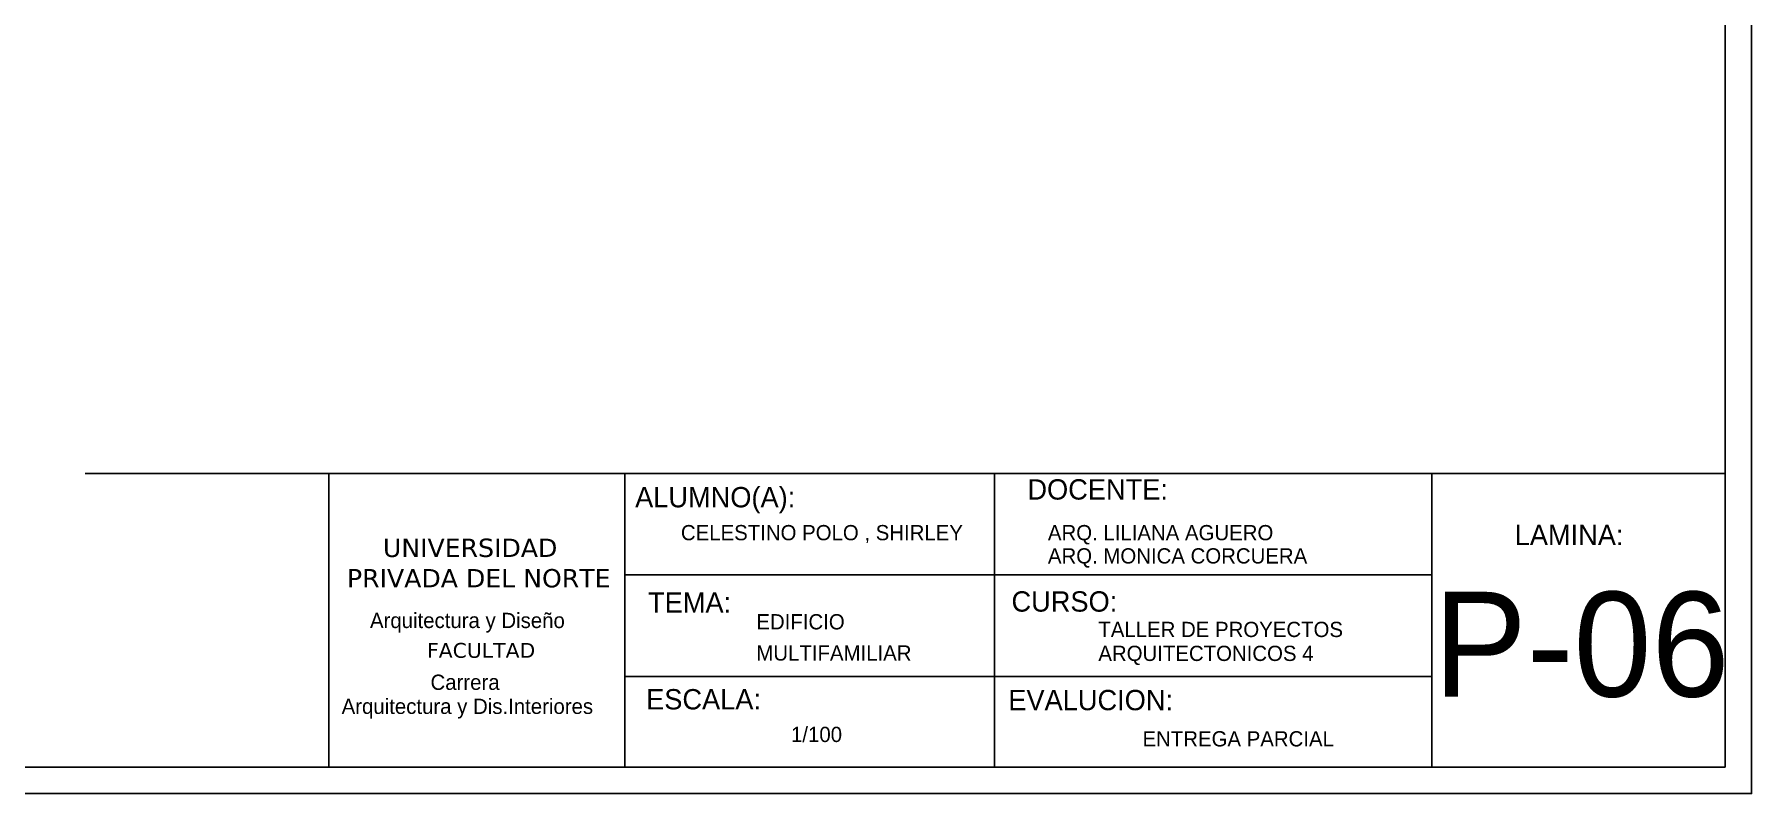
# Model space of a CAD drawing. Header units: metres. Extents: x -525 to 413, y -37 to 272.
# Drawn here: x 306.97 to 339.25, y 73.2 to 87.47 of the extents above; entities that cross this region are included whole.
import ezdxf

# ---------------------------------------------------------------- set-up
doc = ezdxf.new("R2010")
doc.units = ezdxf.units.M
doc.header["$MEASUREMENT"] = 0
doc.layers.get('0').update_dxf_attribs({"color": 254})
doc.layers.add('MARCO DE LEYENDA', color=254, linetype='Continuous', lineweight=25)
doc.styles.add('STYLE1', font='verdana.ttf', dxfattribs={"height": 3})
doc.styles.add('style2', font='GOTHIC.TTF')

msp = doc.modelspace()

# ---------------------------------------------------------------- linework, layer by layer
for p, q in [((328.69, 77.308), (318.067, 77.308)), ((328.69, 75.395), (318.067, 75.395))]:
    msp.add_line(p, q)
at = {"linetype": 'Continuous'}
for points in [[(339.254, 115.195), (279.854, 115.195), (279.854, 73.195), (339.254, 73.195)], [(338.754, 114.695), (280.354, 114.695), (280.354, 73.695), (338.754, 73.695)]]:
    msp.add_lwpolyline(points, close=True, dxfattribs=at)
at = {"layer": 'MARCO DE LEYENDA'}
for p, q in [((307.926, 79.214), (338.754, 79.214)), ((312.507, 73.695), (312.507, 79.214)), ((318.067, 73.695), (318.067, 79.214)), ((325.018, 73.695), (325.018, 79.208)), ((333.242, 73.695), (333.242, 79.208)), ((333.242, 77.308), (328.69, 77.308)), ((333.242, 75.395), (328.69, 75.395))]:
    msp.add_line(p, q, dxfattribs=at)

# ---------------------------------------------------------------- texts
for s, height, style, p in [('DOCENTE:', 0.3823, 'style2', (325.638, 78.725)), ('ALUMNO(A):', 0.3823, 'style2', (318.263, 78.579)), ('            CELESTINO POLO , SHIRLEY', 0.28655, 'style2', (317.846, 77.96)), ('            ARQ. LILIANA AGUERO ', 0.28655, 'style2', (324.746, 77.96)), ('LAMINA:', 0.3823, 'style2', (334.8, 77.868)), ('UNIVERSIDAD', 0.34459, 'STYLE1', (313.521, 77.646)), ('            ARQ. MONICA CORCUERA ', 0.28655, 'style2', (324.746, 77.523)), ('PRIVADA DEL NORTE', 0.34459, 'STYLE1', (312.845, 77.074)), ('TEMA:', 0.3823, 'style2', (318.506, 76.599)), ('CURSO:', 0.3823, 'style2', (325.339, 76.618)), ('P-06', 1.9712, 'style2', (333.27, 75.02)), ('Arquitectura y Diseño', 0.28655, 'style2', (313.278, 76.309)), ('EDIFICIO', 0.2866, 'style2', (320.542, 76.284)), ('TALLER DE PROYECTOS ', 0.28655, 'style2', (326.972, 76.14)), ('FACULTAD', 0.2793, 'STYLE1', (314.35, 75.75)), ('MULTIFAMILIAR', 0.28655, 'style2', (320.542, 75.697)), ('ARQUITECTONICOS 4', 0.28655, 'style2', (326.972, 75.69)), ('Carrera', 0.2866, 'style2', (314.416, 75.147)), ('Arquitectura y Dis.Interiores', 0.28655, 'style2', (312.745, 74.694)), ('ESCALA:', 0.3823, 'style2', (318.47, 74.779)), ('EVALUCION:', 0.3823, 'style2', (325.279, 74.764)), ('1/100', 0.2866, 'style2', (321.194, 74.166)), ('ENTREGA PARCIAL', 0.28655, 'style2', (327.802, 74.083))]:
    msp.add_text(s, height=height, dxfattribs=dict(style=style)).set_placement(p)

doc.saveas('drawing.dxf')
